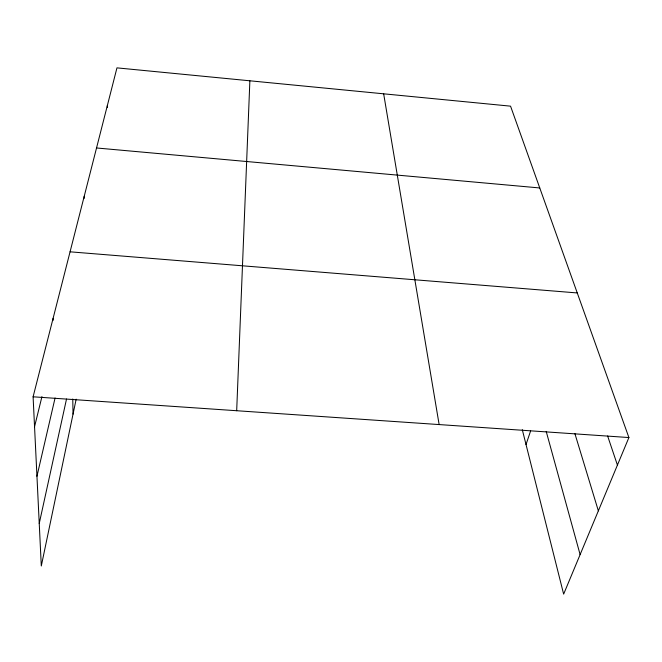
<?xml version="1.0" encoding="UTF-8"?>
<svg xmlns="http://www.w3.org/2000/svg" width="662" height="662" viewBox="0 0 662 662"><rect width="100%" height="100%" fill="white"/><g stroke="black" fill="none" stroke-linecap="round" stroke-linejoin="round"><path stroke-width="0.99" d="M107.352 107.534L107.36 105.49M236.682 410.721L249.872 80.797M76.163 399.186L41.301 565.977L33.1 396.803L116.959 67.863L510.551 106.16L628.9 437.549L563.643 594.137L522.293 429.688M39.24 523.476L66.523 399.004M36.948 476.268L55.078 397.961M34.548 426.725L41.946 396.629M526.025 444.533L530.61 430.954M33.1 396.803L628.9 437.549M70.056 251.817L577.256 292.943M96.536 147.974L539.77 187.958M607.633 436.001L617.423 465.096M574.856 433.486L598.357 510.849M546.2 431.401L580.119 554.607M383.662 93.814L439.138 424.565M53.109 318.323L53.167 320.334M72.762 398.987L73.043 414.122M84.206 196.316L84.223 198.343"/></g></svg>
